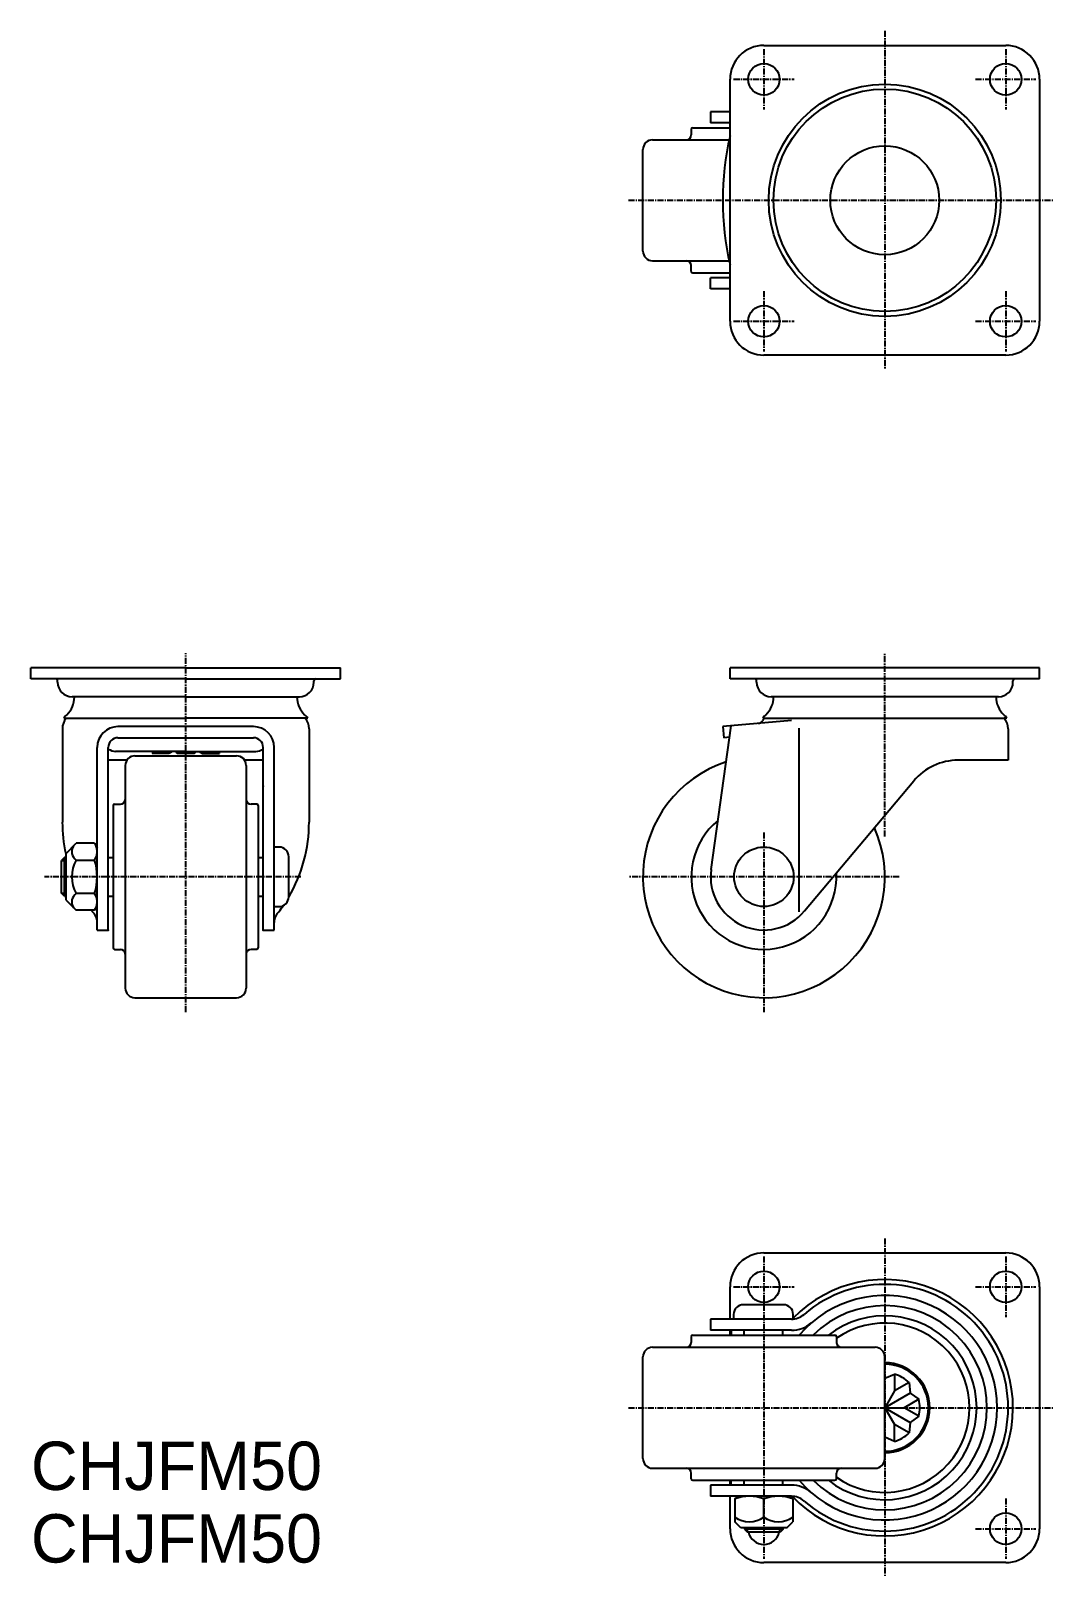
# Model space of a CAD drawing. Extents: x -3415 to -3203, y -832 to -513.
import ezdxf

# ---------------------------------------------------------------- set-up
doc = ezdxf.new("R2010")
doc.units = 0
doc.linetypes.add('CENTER', pattern=[2, 1.25, -0.25, 0.25, -0.25])
doc.layers.get('0').update_dxf_attribs({"linetype": 'CONTINUOUS'})
doc.layers.add('CENTER', color=1, linetype='CENTER')

msp = doc.modelspace()

# ---------------------------------------------------------------- linework, layer by layer
at = {"color": 7, "linetype": 'CONTINUOUS'}
for p, q in [((-3263.47, -515.55), (-3213.47, -515.55)), ((-3270.47, -572.55), (-3270.47, -522.55)), ((-3206.47, -522.55), (-3206.47, -572.55)), ((-3270.47, -529.25), (-3274.47, -529.25)), ((-3274.47, -529.25), (-3274.47, -531.55)), ((-3278.47, -532.85), (-3278.47, -534.05)), ((-3278.17, -532.55), (-3270.47, -532.55)), ((-3270.47, -531.55), (-3274.47, -531.55)), ((-3286.47, -535.05), (-3270.66, -535.05)), ((-3288.47, -558.05), (-3288.47, -537.05)), ((-3286.47, -560.05), (-3270.66, -560.05)), ((-3278.47, -562.25), (-3278.47, -561.05)), ((-3278.17, -562.55), (-3270.47, -562.55)), ((-3270.47, -563.55), (-3274.47, -563.55)), ((-3274.47, -565.85), (-3274.47, -563.55)), ((-3270.47, -565.85), (-3274.47, -565.85)), ((-3213.47, -579.55), (-3263.47, -579.55)), ((-3382.99, -644.17), (-3414.99, -644.17)), ((-3414.99, -646.47), (-3414.99, -644.17)), ((-3382.99, -644.17), (-3350.99, -644.17)), ((-3350.99, -646.47), (-3350.99, -644.17)), ((-3206.47, -644.17), (-3270.47, -644.17)), ((-3270.47, -646.47), (-3270.47, -644.17)), ((-3206.47, -646.47), (-3206.47, -644.17)), ((-3382.99, -646.47), (-3414.99, -646.47)), ((-3409.49, -647.17), (-3409.49, -646.87)), ((-3382.99, -646.47), (-3350.99, -646.47)), ((-3356.49, -647.17), (-3356.49, -646.87)), ((-3206.47, -646.47), (-3270.47, -646.47)), ((-3264.97, -647.17), (-3264.97, -646.87)), ((-3211.97, -647.17), (-3211.97, -646.87)), ((-3382.99, -650.17), (-3406.49, -650.17)), ((-3405.99, -650.17), (-3405.99, -650.22)), ((-3382.99, -650.17), (-3359.49, -650.17)), ((-3359.99, -650.17), (-3359.99, -650.22)), ((-3214.97, -650.17), (-3261.97, -650.17)), ((-3238.47, -650.17), (-3261.97, -650.17)), ((-3261.47, -650.17), (-3261.47, -650.22)), ((-3408.21, -654.57), (-3382.99, -654.57)), ((-3357.77, -654.57), (-3382.99, -654.57)), ((-3257.79, -655.09), (-3271.97, -656.33)), ((-3263.69, -654.57), (-3213.76, -654.57)), ((-3213.26, -654.57), (-3213.76, -654.57)), ((-3408.49, -656.78), (-3408.49, -676.05)), ((-3368.99, -656.33), (-3396.99, -656.33)), ((-3357.49, -656.78), (-3357.49, -676.05)), ((-3274.37, -685.84), (-3270.2, -656.17)), ((-3271.97, -656.33), (-3271.77, -658.62)), ((-3256.23, -656.63), (-3256.23, -694.58)), ((-3256.23, -656.78), (-3256.23, -694.59)), ((-3212.97, -656.78), (-3212.97, -663.28)), ((-3401.29, -698.37), (-3401.29, -660.63)), ((-3398.99, -698.37), (-3398.99, -660.62)), ((-3382.99, -661.49), (-3397.49, -661.49)), ((-3396.99, -658.62), (-3368.99, -658.62)), ((-3389.75, -661.49), (-3389.94, -661.89)), ((-3387.77, -661.49), (-3388.2, -661.89)), ((-3385.76, -661.49), (-3386.46, -661.89)), ((-3384.73, -661.89), (-3384.99, -661.49)), ((-3382.99, -661.49), (-3368.49, -661.49)), ((-3381.25, -661.89), (-3380.99, -661.49)), ((-3380.22, -661.49), (-3379.53, -661.89)), ((-3378.22, -661.49), (-3377.78, -661.89)), ((-3376.24, -661.49), (-3376.04, -661.89)), ((-3366.99, -698.37), (-3366.99, -660.62)), ((-3364.69, -698.37), (-3364.69, -660.63)), ((-3270.53, -658.51), (-3271.77, -658.62)), ((-3395.17, -663.28), (-3398.99, -663.28)), ((-3395.49, -664.37), (-3395.49, -710.37)), ((-3393.49, -662.37), (-3372.49, -662.37)), ((-3386.46, -661.89), (-3389.94, -661.89)), ((-3381.25, -661.89), (-3384.73, -661.89)), ((-3379.53, -661.89), (-3376.04, -661.89)), ((-3366.99, -663.28), (-3370.82, -663.28)), ((-3370.49, -664.37), (-3370.49, -710.37)), ((-3212.97, -663.28), (-3223.31, -663.28)), ((-3255.05, -694.44), (-3232.5, -667.57)), ((-3397.99, -672.67), (-3397.99, -702.07)), ((-3397.69, -672.37), (-3396.49, -672.37)), ((-3368.29, -672.37), (-3369.49, -672.37)), ((-3367.99, -672.67), (-3367.99, -702.07)), ((-3407.79, -682.62), (-3405.61, -680.44)), ((-3401.83, -680.44), (-3405.61, -680.44)), ((-3401.83, -680.44), (-3401.29, -681.37)), ((-3408.07, -683.37), (-3408.69, -683.99)), ((-3408.07, -691.37), (-3408.07, -683.37)), ((-3407.79, -683.37), (-3408.07, -683.37)), ((-3407.79, -682.62), (-3407.79, -692.12)), ((-3398.99, -683.37), (-3397.99, -683.37)), ((-3367.99, -683.37), (-3366.99, -683.37)), ((-3363.69, -681.22), (-3364.69, -681.22)), ((-3361.69, -691.52), (-3361.69, -683.22)), ((-3408.69, -690.74), (-3408.69, -683.99)), ((-3408.69, -683.99), (-3407.79, -683.99)), ((-3405.61, -683.91), (-3401.83, -683.91)), ((-3408.07, -691.37), (-3408.69, -690.74)), ((-3408.69, -690.74), (-3407.79, -690.74)), ((-3408.07, -691.37), (-3407.79, -691.37)), ((-3407.79, -692.12), (-3405.61, -694.3)), ((-3401.83, -690.83), (-3405.61, -690.83)), ((-3401.83, -694.3), (-3401.29, -693.37)), ((-3398.99, -691.37), (-3397.99, -691.37)), ((-3367.99, -691.37), (-3366.99, -691.37)), ((-3401.83, -694.3), (-3405.61, -694.3)), ((-3364.69, -693.52), (-3363.69, -693.52)), ((-3401.29, -698.37), (-3398.99, -698.37)), ((-3366.99, -698.37), (-3364.69, -698.37)), ((-3397.69, -702.37), (-3396.49, -702.37)), ((-3368.29, -702.37), (-3369.49, -702.37)), ((-3393.49, -712.37), (-3372.49, -712.37)), ((-3263.47, -765.11), (-3213.47, -765.11)), ((-3270.47, -778.81), (-3270.47, -772.11)), ((-3206.47, -772.11), (-3206.47, -822.11)), ((-3259.42, -775.81), (-3267.72, -775.81)), ((-3257.79, -778.81), (-3274.47, -778.81)), ((-3274.47, -778.81), (-3274.47, -781.11)), ((-3269.72, -777.81), (-3269.72, -778.81)), ((-3257.42, -778.81), (-3257.42, -777.81)), ((-3278.47, -782.41), (-3278.47, -783.61)), ((-3278.17, -782.11), (-3248.77, -782.11)), ((-3257.79, -781.11), (-3274.47, -781.11)), ((-3270.47, -782.11), (-3270.47, -781.11)), ((-3270.2, -781.11), (-3270.2, -782.11)), ((-3267.57, -782.11), (-3267.57, -781.11)), ((-3259.57, -782.11), (-3259.57, -781.11)), ((-3248.47, -782.41), (-3248.47, -783.61)), ((-3286.47, -784.61), (-3240.47, -784.61)), ((-3288.47, -807.61), (-3288.47, -786.61)), ((-3238.47, -807.61), (-3238.47, -786.61)), ((-3238.47, -791.03), (-3236.47, -790.16)), ((-3236.47, -790.16), (-3236.47, -793.64)), ((-3233.46, -791.9), (-3236.47, -793.64)), ((-3233.46, -791.9), (-3233.21, -794.07)), ((-3236.47, -793.64), (-3238.47, -797.11)), ((-3233.21, -794.07), (-3238.47, -797.11)), ((-3231.46, -795.36), (-3234.47, -797.11)), ((-3233.21, -794.07), (-3231.46, -795.36)), ((-3238.47, -797.11), (-3234.47, -797.11)), ((-3238.47, -797.11), (-3233.21, -800.15)), ((-3238.47, -797.11), (-3236.47, -800.57)), ((-3231.46, -798.85), (-3234.47, -797.11)), ((-3231.46, -798.85), (-3233.21, -800.15)), ((-3233.46, -802.31), (-3236.47, -800.57)), ((-3236.47, -804.06), (-3236.47, -800.57)), ((-3233.21, -800.15), (-3233.46, -802.31)), ((-3236.47, -804.06), (-3238.47, -803.19)), ((-3286.47, -809.61), (-3240.47, -809.61)), ((-3278.47, -811.81), (-3278.47, -810.61)), ((-3248.47, -811.81), (-3248.47, -810.61)), ((-3278.17, -812.11), (-3248.77, -812.11)), ((-3257.79, -813.11), (-3274.47, -813.11)), ((-3274.47, -813.11), (-3274.47, -815.41)), ((-3270.47, -813.11), (-3270.47, -812.11)), ((-3270.2, -813.11), (-3270.2, -812.11)), ((-3267.57, -813.11), (-3267.57, -812.11)), ((-3259.57, -813.11), (-3259.57, -812.11)), ((-3257.79, -815.41), (-3274.47, -815.41)), ((-3270.47, -815.41), (-3274.47, -815.41)), ((-3270.47, -822.11), (-3270.47, -815.41)), ((-3269.47, -815.94), (-3268.55, -815.41)), ((-3269.47, -815.94), (-3269.47, -820.66)), ((-3258.42, -815.41), (-3268.52, -815.41)), ((-3263.47, -819.73), (-3263.47, -815.94)), ((-3257.47, -815.94), (-3258.4, -815.41)), ((-3257.47, -815.94), (-3257.47, -820.66)), ((-3268.22, -821.91), (-3269.47, -820.66)), ((-3258.72, -821.91), (-3257.47, -820.66)), ((-3258.72, -821.91), (-3268.22, -821.91)), ((-3267.47, -821.91), (-3267.47, -822.18)), ((-3259.47, -822.18), (-3267.47, -822.18)), ((-3267.47, -822.18), (-3266.85, -822.81)), ((-3266.85, -822.81), (-3266.85, -821.91)), ((-3260.1, -822.81), (-3266.85, -822.81)), ((-3260.2, -822.81), (-3260.2, -821.91)), ((-3259.47, -822.18), (-3260.1, -822.81)), ((-3259.47, -822.18), (-3259.47, -821.91)), ((-3213.47, -829.11), (-3263.47, -829.11))]:
    msp.add_line(p, q, dxfattribs=at)
for centre, radius in [((-3263.47, -522.55), 3.25), ((-3213.47, -522.55), 3.25), ((-3238.47, -547.55), 24), ((-3238.47, -547.55), 23), ((-3238.47, -547.55), 11.25), ((-3263.47, -572.55), 3.25), ((-3213.47, -572.55), 3.25), ((-3263.47, -687.37), 6.15), ((-3263.47, -772.11), 3.25), ((-3213.47, -772.11), 3.25), ((-3213.47, -822.11), 3.25)]:
    msp.add_circle(centre, radius, dxfattribs=at)
for centre, radius, start, end in [((-3263.47, -522.55), 7, 90, 180), ((-3213.47, -522.55), 7, 0, 90), ((-3278.17, -532.85), 0.3, 90, 180), ((-3286.47, -537.05), 2, 90, 180), ((-3279.47, -534.05), 1, 270, 0), ((-3211.97, -547.55), 60, 167.1614, 192.8386), ((-3286.47, -558.05), 2, 180, 270), ((-3279.47, -561.05), 1, 0, 90), ((-3278.17, -562.25), 0.3, 180, 270), ((-3263.47, -572.55), 7, 180, 270), ((-3213.47, -572.55), 7, 270, 0), ((-3409.89, -646.87), 0.4, 0, 90), ((-3406.49, -647.17), 3, 180, 270), ((-3359.49, -647.17), 3, 270, 0), ((-3356.09, -646.87), 0.4, 90, 180), ((-3265.37, -646.87), 0.4, 0, 90), ((-3261.97, -647.17), 3, 180, 270), ((-3214.97, -647.17), 3, 270, 0), ((-3211.57, -646.87), 0.4, 90, 180), ((-3410.99, -650.22), 5, 313.2136, 360), ((-3354.99, -650.22), 5, 180, 226.7864), ((-3266.47, -650.22), 5, 313.2136, 360), ((-3210.47, -650.22), 5, 180, 226.7864), ((-3404.99, -656.78), 3.5, 140.8444, 180), ((-3405.32, -656.55), 3.5, 129.9149, 145.5579), ((-3360.66, -656.55), 3.5, 34.4421, 50.0851), ((-3360.99, -656.78), 3.5, 0, 39.1556), ((-3260.67, -656.78), 3.5, 140.8444, 152.2599), ((-3260.81, -656.55), 3.5, 129.9149, 145.5579), ((-3216.14, -656.55), 3.5, 34.4421, 50.0851), ((-3216.47, -656.78), 3.5, 0, 39.1556), ((-3396.99, -660.63), 4.3, 90, 180), ((-3368.99, -660.63), 4.3, 0, 90), ((-3264.65, -654.68), 1, 275, 332.2599), ((-3396.99, -660.62), 2, 90, 180), ((-3396.95, -657.53), 4, 239.3458, 262.2497), ((-3368.99, -660.62), 2, 0, 90), ((-3369.03, -657.53), 4, 277.7503, 300.6542), ((-3393.49, -664.37), 2, 90, 180), ((-3372.49, -664.37), 2, 0, 90), ((-3263.47, -687.37), 25, 108.1039, 23.8961), ((-3223.31, -675.28), 12, 90, 140), ((-3397.69, -672.67), 0.3, 90, 180), ((-3396.49, -671.37), 1, 270, 0), ((-3369.49, -671.37), 1, 180, 270), ((-3368.29, -672.67), 0.3, 0, 90), ((-3377.77, -676.05), 30.73, 180, 192.3336), ((-3388.22, -676.05), 30.73, 329.6893, 0), ((-3263.47, -687.37), 15, 129.1666, 2.8334), ((-3404.46, -682.17), 2.08, 146.3736, 236.3736), ((-3404.36, -682.17), 3.07, 325.6158, 25.6158), ((-3363.69, -683.22), 2, 0, 90), ((-3399.61, -687.37), 6.93, 150, 210), ((-3412.76, -687.37), 11.46, 342.412, 17.588), ((-3263.47, -687.37), 11, 172, 320), ((-3404.46, -692.57), 2.08, 123.6264, 213.6264), ((-3404.36, -692.57), 3.07, 334.3842, 34.3842), ((-3388.22, -676.05), 30.73, 322.8872, 325.8199), ((-3363.69, -691.52), 2, 270, 0), ((-3377.77, -676.05), 30.73, 216.439, 217.1128), ((-3404.26, -696.79), 2.97, 0, 47.831), ((-3361.72, -696.79), 2.97, 132.169, 180), ((-3397.69, -702.07), 0.3, 180, 270), ((-3396.49, -703.37), 1, 0, 90), ((-3369.49, -703.37), 1, 90, 180), ((-3368.29, -702.07), 0.3, 270, 0), ((-3393.49, -710.37), 2, 180, 270), ((-3372.49, -710.37), 2, 270, 0), ((-3263.47, -772.11), 7, 90, 180), ((-3213.47, -772.11), 7, 0, 90), ((-3238.47, -797.11), 26.5, 223.6749, 135.638), ((-3238.47, -797.11), 25.5, 229.1069, 130.8931), ((-3267.72, -777.81), 2, 90, 180), ((-3259.42, -777.81), 2, 0, 90), ((-3238.47, -797.11), 23.2, 220.2821, 139.7179), ((-3238.47, -797.11), 21.1, 225.3025, 134.6975), ((-3257.79, -774.81), 4, 270, 310.8931), ((-3257.79, -774.81), 6.3, 270, 310.8931), ((-3238.47, -797.11), 19, 232.1364, 127.8636), ((-3238.47, -797.11), 17.5, 235.1501, 124.8499), ((-3278.17, -782.41), 0.3, 90, 180), ((-3248.77, -782.41), 0.3, 0, 90), ((-3286.47, -786.61), 2, 90, 180), ((-3279.47, -783.61), 1, 270, 0), ((-3247.47, -783.61), 1, 180, 270), ((-3240.47, -786.61), 2, 0, 90), ((-3238.47, -797.11), 9.3, 270, 90), ((-3238.47, -797.11), 9, 270, 90), ((-3238.47, -797.11), 7.23, 46.0542, 73.9458), ((-3238.47, -797.11), 7.23, 346.0542, 13.9458), ((-3238.47, -797.11), 7.23, 286.0542, 313.9458), ((-3286.47, -807.61), 2, 180, 270), ((-3240.47, -807.61), 2, 270, 0), ((-3279.47, -810.61), 1, 0, 90), ((-3247.47, -810.61), 1, 90, 180), ((-3278.17, -811.81), 0.3, 180, 270), ((-3257.79, -819.41), 6.3, 49.1069, 90), ((-3248.77, -811.81), 0.3, 270, 0), ((-3266.47, -824.07), 8.67, 69.7438, 110.2562), ((-3260.47, -824.07), 8.67, 69.7438, 110.2562), ((-3257.79, -819.41), 4, 49.1069, 90), ((-3266.47, -815.35), 5.31, 235.6158, 304.3842), ((-3260.47, -815.35), 5.31, 235.6158, 304.3842), ((-3263.47, -822.11), 7, 180, 270), ((-3263.47, -822.11), 3.25, 192.4381, 347.5619), ((-3213.47, -822.11), 7, 270, 0)]:
    msp.add_arc(centre, radius, start, end, dxfattribs=at)
for p in [(-3382.99, -662.37), (-3366.99, -668.65), (-3398.99, -698.37), (-3366.99, -698.37)]:
    msp.add_point(p, dxfattribs=at)
at = {"layer": 'CENTER', "color": 1, "linetype": 'CENTER'}
for p, q in [((-3238.47, -512.55), (-3238.47, -582.55)), ((-3263.47, -516.3), (-3263.47, -528.8)), ((-3213.47, -516.3), (-3213.47, -528.8)), ((-3269.72, -522.55), (-3257.22, -522.55)), ((-3219.72, -522.55), (-3207.22, -522.55)), ((-3291.47, -547.55), (-3203.47, -547.55)), ((-3263.47, -566.3), (-3263.47, -578.8)), ((-3213.47, -566.3), (-3213.47, -578.8)), ((-3269.72, -572.55), (-3257.22, -572.55)), ((-3219.72, -572.55), (-3207.22, -572.55)), ((-3382.99, -715.37), (-3382.99, -641.17)), ((-3238.47, -679.04), (-3238.47, -641.17)), ((-3263.47, -678.22), (-3263.47, -715.37)), ((-3359.19, -687.37), (-3412.19, -687.37)), ((-3235.47, -687.37), (-3291.47, -687.37)), ((-3238.47, -762.11), (-3238.47, -832.11)), ((-3263.47, -765.86), (-3263.47, -828.36)), ((-3213.47, -765.86), (-3213.47, -778.36)), ((-3269.72, -772.11), (-3257.22, -772.11)), ((-3219.72, -772.11), (-3207.22, -772.11)), ((-3291.47, -797.11), (-3203.47, -797.11)), ((-3213.47, -815.86), (-3213.47, -828.36)), ((-3219.72, -822.11), (-3207.22, -822.11))]:
    msp.add_line(p, q, dxfattribs=at)

# ---------------------------------------------------------------- texts
at = {"color": 7, "linetype": 'CONTINUOUS'}
for p in [(-3414.99, -814.11), (-3414.99, -829.11)]:
    msp.add_text('CHJFM50', height=10, dxfattribs=at).set_placement(p)

doc.saveas('drawing.dxf')
